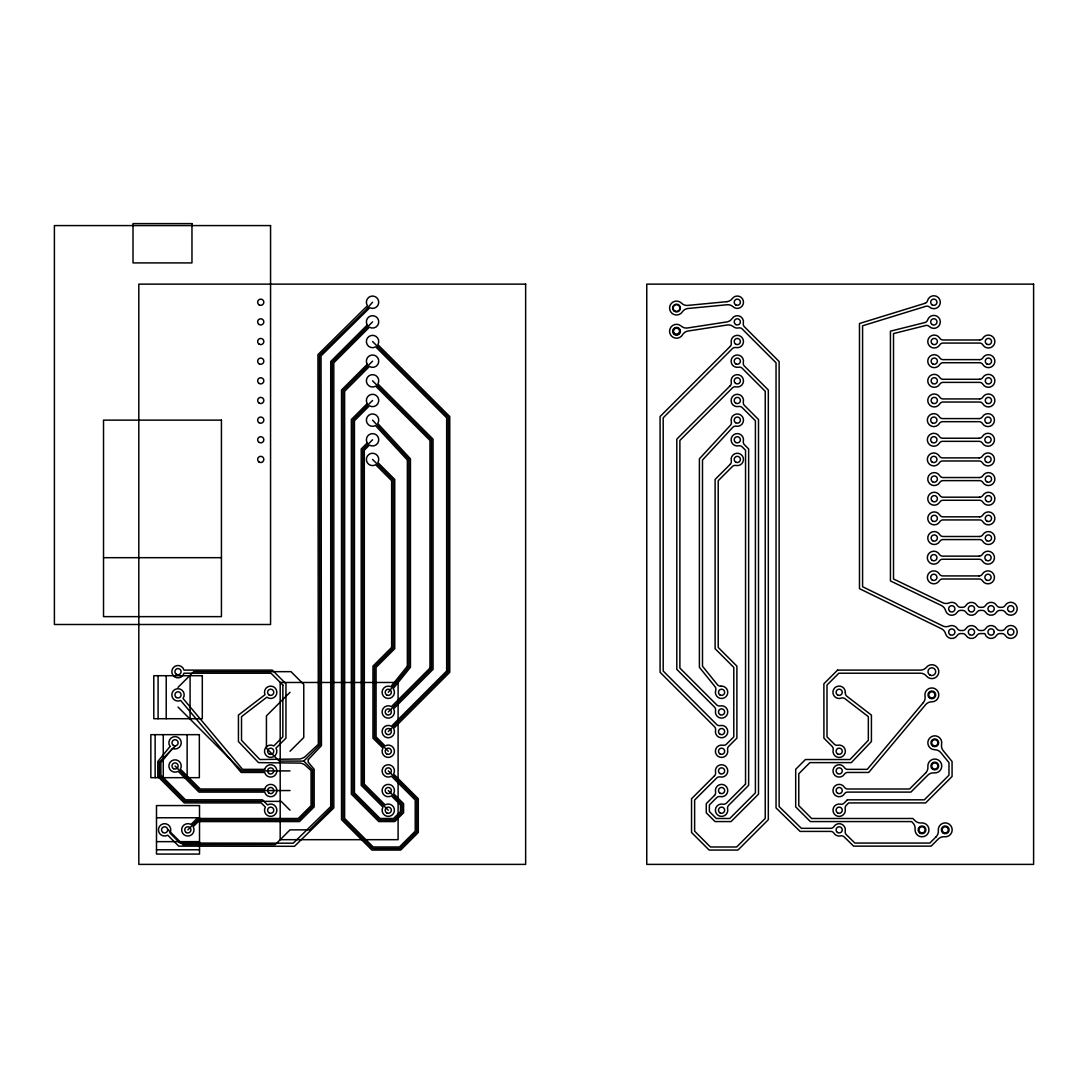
<?xml version="1.0" encoding="UTF-8"?>
<svg xmlns="http://www.w3.org/2000/svg" width="1088" height="1088" viewBox="0 0 1088 1088"><rect width="100%" height="100%" fill="white"/><g stroke="black" fill="none" stroke-linecap="round" stroke-linejoin="round"><path stroke-width="1.5" d="M388.28 692.294L408.911 666.754L408.911 459.435L372.558 420.131M372.558 302.219L365.677 310.08L319.491 355.273L319.886 744.967L303.77 761.083L279.208 761.083L266.438 748.299L266.438 715.877L290.02 692.294M372.558 321.871L332.262 362.154L332.262 807.255L309.672 829.858L290.02 829.858L275.278 844.601L182.92 844.601L168.178 829.858M372.558 361.175L343.074 390.646L343.074 819.046L372.558 848.531L400.058 848.531L416.772 831.817L416.772 799.394L388.28 770.902M372.558 400.479L352.906 420.131L352.906 793.506L379.426 820.039L394.169 820.039L402.03 812.178L402.03 804.318L388.28 790.554M372.558 439.783L362.766 449.575L362.766 784.693L388.28 810.206M178.01 687.385L193.732 671.663L290.999 671.663L303.77 684.434L303.77 737.501L290.02 751.25M175.059 746.341L159.338 762.062L159.338 775.812L184.878 801.366L281.18 801.366L290.02 810.206M187.83 829.858L197.662 820.039L298.86 820.039L312.61 806.276L312.61 769.923L303.77 761.083M388.28 711.946L431.501 668.712L431.501 439.783L372.558 380.827M388.28 731.598L448.215 671.663L448.215 417.18L372.558 341.523M721.113 686.134L721.575 686.106A6.188 6.188 0 0 1 727.736 692.961A6.188 6.188 0 0 1 720.256 698.346A6.188 6.188 0 0 1 715.714 690.336A3.862 3.862 0 0 0 715.047 686.678L699.394 667.298L699.394 458.823L730.415 425.299A3.862 3.862 0 0 0 731.313 421.695A6.188 6.188 0 0 1 736.617 413.984A6.188 6.188 0 0 1 743.485 420.335A6.188 6.188 0 0 1 736.209 426.224A3.862 3.862 0 0 0 732.686 427.407L702.494 460.034L702.494 666.21L717.454 684.733A3.862 3.862 0 0 0 720.895 686.147M103.523 557.682L221.435 557.682M290.02 770.902L241.876 770.902L178.01 707.037M290.02 790.554L199.621 790.554L175.059 765.993M156.495 817.768L199.512 817.768M156.495 841.65L199.512 841.65M156.495 849.782L199.512 849.782M372.558 459.435L393.19 480.066L393.19 648.081L374.517 666.754L374.517 737.501L388.28 751.25M190.087 675.702L190.087 718.719M187.136 734.658L187.136 777.675M166.219 675.702L166.219 718.719M163.268 734.658L163.268 777.675M158.086 675.702L158.086 718.719M155.135 734.658L155.135 777.675M282.866 685.073L282.839 736.862L273.809 745.919A6.188 6.188 0 0 0 264.588 750.162A6.188 6.188 0 0 0 271.782 757.343A6.188 6.188 0 0 0 275.998 748.095L285.94 738.14L285.967 683.794L272.286 670.113L183.994 670.113A6.188 6.188 0 0 0 174.474 666.59A6.188 6.188 0 0 0 174.474 676.75A6.188 6.188 0 0 0 183.994 673.214L271.007 673.214L282.866 685.073M845.362 692.294L845.349 692.702A3.876 3.876 0 0 0 846.845 696.238L871.42 715.115L871.42 741.54L851.346 762.62L809.866 762.62L798.782 773.772L798.782 805.637L811.634 818.489L912.832 818.489L915.062 820.706A7.738 7.738 0 0 0 921.318 822.936A6.963 6.963 0 0 1 928.975 829.627A6.963 6.963 0 0 1 921.781 836.822A6.963 6.963 0 0 1 915.09 829.151A7.738 7.738 0 0 0 912.873 822.895L911.554 821.576L810.356 821.576L795.695 806.915L795.695 769.284L805.433 759.533L850.014 759.533L868.333 740.302L868.333 716.638L844.954 698.686A3.862 3.862 0 0 0 841.282 698.115A6.215 6.215 0 0 1 833.082 693.722A6.215 6.215 0 0 1 838.399 686.106A6.215 6.215 0 0 1 845.335 692.281M308.366 759.519L308.258 759.914A5.1 5.1 0 0 0 308.258 762.239L314.16 769.284L314.16 806.915L299.499 821.576L198.302 821.576L193.161 826.717A6.188 6.188 0 0 1 189.978 835.666A6.188 6.188 0 0 1 181.737 830.946A6.188 6.188 0 0 1 187.83 823.67A6.229 6.229 0 0 1 190.971 824.527L197.01 818.489L298.221 818.489L311.073 805.637L311.073 770.562L304.518 764.674A16.674 16.674 0 0 0 300.723 763.11L258.509 762.62L238.435 741.54L238.435 715.115L264.982 694.729A6.188 6.188 0 0 1 270.382 686.106A6.188 6.188 0 0 1 276.583 694.171A6.188 6.188 0 0 1 266.873 697.177L241.522 716.638L241.522 740.302L259.842 759.533L300.098 758.975A26.071 26.071 0 0 0 304.49 757.207L318.335 744.328L317.941 354.634L367.445 305.714A6.188 6.188 0 0 1 371.049 296.222A6.188 6.188 0 0 1 378.706 302.899A6.188 6.188 0 0 1 369.784 307.754L321.042 355.926L321.436 745.606L308.366 759.519M407.361 666.21L390.837 686.664A6.188 6.188 0 0 0 382.106 691.859A6.188 6.188 0 0 0 390.007 698.238A6.188 6.188 0 0 0 393.244 688.609L410.448 667.298L410.448 458.823L377.754 423.477A6.188 6.188 0 0 0 373.878 414.079A6.188 6.188 0 0 0 366.425 420.988A6.188 6.188 0 0 0 375.482 425.585L407.361 460.034L407.361 666.21M170.068 746.45L157.787 761.505L157.787 776.465L184.239 802.917L261.188 802.917L265.35 807.065A6.188 6.188 0 0 0 269.579 816.299A6.188 6.188 0 0 0 276.774 809.118A6.188 6.188 0 0 0 267.526 804.875L262.48 799.816L185.518 799.816L160.888 775.173L160.888 762.606L172.475 748.408A6.188 6.188 0 0 0 181.234 743.254A6.188 6.188 0 0 0 173.359 736.834A6.188 6.188 0 0 0 170.068 746.45M923.331 702.603L867.258 769.352L847.647 769.352A3.862 3.862 0 0 1 844.397 767.57A6.188 6.188 0 0 0 835.122 766.224A6.188 6.188 0 0 0 835.122 775.581A6.188 6.188 0 0 0 844.397 774.234A3.862 3.862 0 0 1 847.647 772.453L868.7 772.453L925.698 704.602A7.738 7.738 0 0 1 931.736 701.842A6.963 6.963 0 0 0 938.794 694.511A6.963 6.963 0 0 0 931.015 687.97A6.963 6.963 0 0 0 925.004 696.184A7.738 7.738 0 0 1 923.331 702.603M367.227 325.013L330.725 361.515L330.725 806.602L293.257 843.2L179.996 843.05L169.946 833A6.188 6.188 0 0 0 165.716 823.766A6.188 6.188 0 0 0 158.522 830.946A6.188 6.188 0 0 0 167.77 835.19L178.718 846.138L294.508 846.301L333.812 807.908L333.812 362.794L369.403 327.202A6.188 6.188 0 0 0 378.651 322.959A6.188 6.188 0 0 0 371.457 315.778A6.188 6.188 0 0 0 367.227 325.013M367.227 364.317L341.523 390.007L341.523 819.686L371.906 850.068L400.71 850.068L418.309 832.47L418.309 798.755L393.611 774.044A6.188 6.188 0 0 0 389.368 764.81A6.188 6.188 0 0 0 382.187 772.004A6.188 6.188 0 0 0 391.422 776.234L415.222 800.034L415.222 831.178L399.418 846.981L373.198 846.981L344.624 818.407L344.624 391.299L369.403 366.506A6.188 6.188 0 0 0 378.651 362.263A6.188 6.188 0 0 0 371.457 355.082A6.188 6.188 0 0 0 367.227 364.317M367.227 403.621L351.356 419.492L351.356 794.145L378.787 821.576L394.808 821.576L403.58 812.818L403.58 803.665L393.611 793.696A6.188 6.188 0 0 0 389.368 784.462A6.188 6.188 0 0 0 382.187 791.642A6.188 6.188 0 0 0 391.422 795.886L400.479 804.957L400.479 811.526L393.53 818.489L380.066 818.489L354.443 792.866L354.443 420.77L369.403 405.81A6.188 6.188 0 0 0 378.651 401.567A6.188 6.188 0 0 0 371.457 394.386A6.188 6.188 0 0 0 367.227 403.621M367.227 442.925L361.216 448.936L361.216 785.332L382.935 807.065A6.188 6.188 0 0 0 387.178 816.299A6.188 6.188 0 0 0 394.359 809.118A6.188 6.188 0 0 0 385.125 804.875L364.303 784.054L364.303 450.214L369.403 445.114A6.188 6.188 0 0 0 378.651 440.871A6.188 6.188 0 0 0 371.457 433.69A6.188 6.188 0 0 0 367.227 442.925M391.639 647.442L372.966 666.114L372.966 738.14L382.935 748.109A6.188 6.188 0 0 0 387.178 757.343A6.188 6.188 0 0 0 394.359 750.162A6.188 6.188 0 0 0 385.125 745.919L376.067 736.862L376.067 667.393L394.74 648.72L394.74 479.427L377.89 462.577A6.188 6.188 0 0 0 373.646 453.342A6.188 6.188 0 0 0 366.466 460.523A6.188 6.188 0 0 0 375.7 464.766L391.639 480.706L391.639 647.442M730.211 346.419L660.09 416.541L660.09 672.302L714.49 726.702A3.862 3.862 0 0 1 715.537 730.266A6.188 6.188 0 0 0 721.126 737.773A6.188 6.188 0 0 0 727.75 731.15A6.188 6.188 0 0 0 720.242 725.56A3.862 3.862 0 0 1 716.679 724.513L663.19 671.024L663.19 417.819L732.401 348.609A3.862 3.862 0 0 1 735.964 347.562A6.188 6.188 0 0 0 743.471 341.972A6.188 6.188 0 0 0 736.848 335.349A6.188 6.188 0 0 0 731.258 342.856A3.862 3.862 0 0 1 730.211 346.419M429.964 668.073L391.422 706.615A6.188 6.188 0 0 0 382.187 710.858A6.188 6.188 0 0 0 389.368 718.039A6.188 6.188 0 0 0 393.611 708.805L433.051 669.365L433.051 439.144L377.89 383.969A6.188 6.188 0 0 0 373.646 374.734A6.188 6.188 0 0 0 366.466 381.915A6.188 6.188 0 0 0 375.7 386.158L429.964 440.422L429.964 668.073M730.211 385.723L676.804 439.144L676.804 669.365L714.49 707.05A3.862 3.862 0 0 1 715.537 710.614A6.188 6.188 0 0 0 721.126 718.121A6.188 6.188 0 0 0 727.75 711.498A6.188 6.188 0 0 0 720.242 705.908A3.862 3.862 0 0 1 716.679 704.861L679.891 668.073L679.891 440.422L732.401 387.913A3.862 3.862 0 0 1 735.964 386.866A6.188 6.188 0 0 0 743.471 381.276A6.188 6.188 0 0 0 736.848 374.653A6.188 6.188 0 0 0 731.258 382.16A3.862 3.862 0 0 1 730.211 385.723M446.665 671.024L391.422 726.267A6.188 6.188 0 0 0 382.187 730.51A6.188 6.188 0 0 0 389.368 737.691A6.188 6.188 0 0 0 393.611 728.457L449.752 672.302L449.752 416.541L377.89 344.665A6.188 6.188 0 0 0 373.646 335.43A6.188 6.188 0 0 0 366.466 342.611A6.188 6.188 0 0 0 375.7 346.854L446.665 417.819L446.665 671.024M730.211 464.331L715.115 479.427L715.115 648.72L733.788 667.393L733.788 736.862L726.471 744.165A3.862 3.862 0 0 1 722.908 745.212A6.188 6.188 0 0 0 715.401 750.802A6.188 6.188 0 0 0 722.024 757.425A6.188 6.188 0 0 0 727.627 749.918A3.862 3.862 0 0 1 728.661 746.354L736.889 738.14L736.889 666.114L718.216 647.442L718.216 480.706L732.401 466.521A3.862 3.862 0 0 1 735.964 465.474A6.188 6.188 0 0 0 743.471 459.884A6.188 6.188 0 0 0 736.848 453.261A6.188 6.188 0 0 0 731.258 460.768A3.862 3.862 0 0 1 730.211 464.331M714.49 775.798L691.533 798.755L691.533 832.47L709.145 850.068L737.936 850.068L768.318 819.686L768.318 390.007L744.382 366.071A3.862 3.862 0 0 1 743.349 362.508A6.188 6.188 0 0 0 737.746 355.001A6.188 6.188 0 0 0 731.122 361.624A6.188 6.188 0 0 0 738.63 367.214A3.862 3.862 0 0 1 742.193 368.261L765.231 391.299L765.231 818.407L736.658 846.981L710.423 846.981L694.634 831.178L694.634 800.034L716.679 777.988A3.862 3.862 0 0 1 720.242 776.954A6.188 6.188 0 0 0 727.75 771.351A6.188 6.188 0 0 0 721.126 764.728A6.188 6.188 0 0 0 715.537 772.235A3.862 3.862 0 0 1 714.49 775.798M837.57 670.113L823.888 683.794L823.915 738.14L832.102 746.341A3.862 3.862 0 0 1 833.136 749.918A6.188 6.188 0 0 0 838.726 757.425A6.188 6.188 0 0 0 845.349 750.815A6.188 6.188 0 0 0 837.855 745.212A3.862 3.862 0 0 1 834.292 744.165L827.016 736.862L826.989 685.073L838.848 673.214L920.448 673.214A7.738 7.738 0 0 1 926.446 676.07A6.963 6.963 0 0 0 936.605 676.75A6.963 6.963 0 0 0 936.605 666.577A6.963 6.963 0 0 0 926.446 667.27A7.738 7.738 0 0 1 920.448 670.113L837.57 670.113M714.49 795.45L706.275 803.665L706.275 812.818L715.047 821.576L731.068 821.576L758.499 794.145L758.499 419.492L744.382 405.375A3.862 3.862 0 0 1 743.349 401.812A6.188 6.188 0 0 0 737.746 394.305A6.188 6.188 0 0 0 731.122 400.928A6.188 6.188 0 0 0 738.63 406.518A3.862 3.862 0 0 1 742.193 407.565L755.398 420.77L755.398 792.866L729.776 818.489L716.326 818.489L709.376 811.526L709.376 804.957L716.679 797.64A3.862 3.862 0 0 1 720.242 796.606A6.188 6.188 0 0 0 727.75 791.003A6.188 6.188 0 0 0 721.126 784.38A6.188 6.188 0 0 0 715.537 791.887A3.862 3.862 0 0 1 714.49 795.45M745.538 784.054L726.471 803.121A3.862 3.862 0 0 1 722.908 804.168A6.188 6.188 0 0 0 715.401 809.758A6.188 6.188 0 0 0 722.024 816.381A6.188 6.188 0 0 0 727.627 808.874A3.862 3.862 0 0 1 728.661 805.31L748.639 785.332L748.639 448.936L744.382 444.679A3.862 3.862 0 0 1 743.349 441.116A6.188 6.188 0 0 0 737.746 433.609A6.188 6.188 0 0 0 731.122 440.232A6.188 6.188 0 0 0 738.63 445.822A3.862 3.862 0 0 1 742.193 446.869L745.538 450.214L745.538 784.054M847.375 799.816L844.07 803.121A3.862 3.862 0 0 1 840.507 804.168A6.188 6.188 0 0 0 833 809.758A6.188 6.188 0 0 0 839.623 816.381A6.188 6.188 0 0 0 845.226 808.874A3.862 3.862 0 0 1 846.26 805.31L848.667 802.917L925.616 802.917L952.068 776.465L952.068 761.505L943.201 750.638A7.738 7.738 0 0 1 941.61 744.192A6.963 6.963 0 0 0 935.734 735.882A6.963 6.963 0 0 0 927.846 742.315A6.963 6.963 0 0 0 934.796 749.741A7.738 7.738 0 0 1 940.794 752.597L948.967 762.606L948.967 775.173L924.324 799.816L847.375 799.816M925.643 772.956L909.595 789.004L847.647 789.004A3.862 3.862 0 0 1 844.397 787.222A6.188 6.188 0 0 0 835.122 785.862A6.188 6.188 0 0 0 835.122 795.233A6.188 6.188 0 0 0 844.397 793.886A3.862 3.862 0 0 1 847.647 792.105L910.874 792.105L927.833 775.146A7.738 7.738 0 0 1 934.089 772.915A6.963 6.963 0 0 0 941.759 766.224A6.963 6.963 0 0 0 934.565 759.03A6.963 6.963 0 0 0 927.874 766.7A7.738 7.738 0 0 1 925.643 772.956M936.074 836.822L929.859 843.05L854.896 843.05L846.314 834.673A3.862 3.862 0 0 1 845.24 831.123A6.188 6.188 0 0 0 833.966 826.526A3.862 3.862 0 0 1 830.702 828.322L801.353 828.322L779.13 806.602L779.13 361.515L744.382 326.767A3.862 3.862 0 0 1 743.349 323.204A6.188 6.188 0 0 0 732.115 318.498A7.738 7.738 0 0 1 726.811 321.926L687.562 327.978A7.738 7.738 0 0 1 681.197 326.074A6.963 6.963 0 0 0 671.065 326.944A6.963 6.963 0 0 0 672.615 337.008A6.963 6.963 0 0 0 682.543 334.778A7.738 7.738 0 0 1 688.038 331.038L727.274 324.986A7.738 7.738 0 0 1 733.366 326.658A6.188 6.188 0 0 0 738.63 327.923A3.862 3.862 0 0 1 742.193 328.957L776.043 362.794L776.043 807.908L800.102 831.409L830.702 831.409A3.862 3.862 0 0 1 833.966 833.19A6.188 6.188 0 0 0 840.575 835.897A3.862 3.862 0 0 1 844.152 836.89L853.631 846.138L931.138 846.138L938.264 839.011A7.738 7.738 0 0 1 944.52 836.781A6.963 6.963 0 0 0 952.19 830.09A6.963 6.963 0 0 0 944.996 822.895A6.963 6.963 0 0 0 938.305 830.566A7.738 7.738 0 0 1 936.074 836.822M924.95 303.334L859.479 323.503L859.479 588.662L941.446 628.728A7.738 7.738 0 0 1 945.526 633.692A6.474 6.474 0 0 0 957.29 635.433A3.862 3.862 0 0 1 960.582 633.597L962.635 633.597A3.862 3.862 0 0 1 965.926 635.433A6.474 6.474 0 0 0 976.942 635.433A3.862 3.862 0 0 1 980.234 633.597L984.817 633.597A6.474 6.474 0 0 0 996.581 635.419A3.862 3.862 0 0 1 999.858 633.597L1001.994 633.597A3.862 3.862 0 0 1 1005.258 635.406A6.474 6.474 0 0 0 1015.009 636.82A6.474 6.474 0 0 0 1014.886 626.974A6.474 6.474 0 0 0 1005.176 628.619A3.862 3.862 0 0 1 1001.858 630.51L999.94 630.51A3.862 3.862 0 0 1 996.635 628.633A6.474 6.474 0 0 0 985.538 628.633A3.862 3.862 0 0 1 982.233 630.51L980.274 630.51A3.862 3.862 0 0 1 976.97 628.646A6.474 6.474 0 0 0 965.899 628.646A3.862 3.862 0 0 1 962.594 630.51L960.622 630.51A3.862 3.862 0 0 1 957.318 628.646A6.474 6.474 0 0 0 949.212 626.076A7.738 7.738 0 0 1 942.752 625.926L862.58 586.731L862.58 325.788L925.861 306.299A3.862 3.862 0 0 1 929.56 307.088A6.474 6.474 0 0 0 939.311 305.687A6.474 6.474 0 0 0 936.401 296.276A6.474 6.474 0 0 0 927.561 300.601A3.862 3.862 0 0 1 924.95 303.334M924.909 322.524L890.433 331.174L890.433 580.924L941.419 605.526A7.738 7.738 0 0 1 945.526 610.49A6.474 6.474 0 0 0 957.29 612.231A3.862 3.862 0 0 1 960.582 610.395L962.649 610.395A3.862 3.862 0 0 1 965.926 612.231A6.474 6.474 0 0 0 976.942 612.231A3.862 3.862 0 0 1 980.234 610.395L982.314 610.395A3.862 3.862 0 0 1 985.592 612.218A6.474 6.474 0 0 0 996.581 612.218A3.862 3.862 0 0 1 999.858 610.395L1001.994 610.395A3.862 3.862 0 0 1 1005.258 612.204A6.474 6.474 0 0 0 1015.009 613.605A6.474 6.474 0 0 0 1014.886 603.758A6.474 6.474 0 0 0 1005.176 605.418A3.862 3.862 0 0 1 1001.844 607.308L999.954 607.308A3.862 3.862 0 0 1 996.635 605.431A6.474 6.474 0 0 0 985.538 605.431A3.862 3.862 0 0 1 982.219 607.308L980.274 607.308A3.862 3.862 0 0 1 976.97 605.445A6.474 6.474 0 0 0 965.899 605.445A3.862 3.862 0 0 1 962.594 607.308L960.622 607.308A3.862 3.862 0 0 1 957.318 605.445A6.474 6.474 0 0 0 949.198 602.874A7.738 7.738 0 0 1 942.766 602.738L893.52 578.979L893.52 333.581L925.657 325.516A3.862 3.862 0 0 1 929.302 326.509A6.474 6.474 0 0 0 939.121 325.625A6.474 6.474 0 0 0 936.714 316.064A6.474 6.474 0 0 0 927.656 319.926A3.862 3.862 0 0 1 924.909 322.524M726.825 301.675L687.738 305.415A7.738 7.738 0 0 1 681.496 303.144A6.963 6.963 0 0 0 671.323 303.43A6.963 6.963 0 0 0 672.289 313.562A6.963 6.963 0 0 0 682.326 311.902A7.738 7.738 0 0 1 688.024 308.489L727.11 304.749A7.738 7.738 0 0 1 733.094 306.762A6.188 6.188 0 0 0 742.002 306.245A6.188 6.188 0 0 0 741.146 297.378A6.188 6.188 0 0 0 732.319 298.547A7.738 7.738 0 0 1 726.825 301.675M191.964 223.611L133.008 223.611L133.008 262.915L191.964 262.915L191.964 223.611M270.558 225.583L54.4 225.583L54.4 624.498L270.558 624.498L270.558 225.583M525.64 284.131L138.815 284.131L138.815 864.389L525.64 864.389L525.64 284.131M1033.6 284.131L646.762 284.131L646.762 864.389L1033.6 864.389L1033.6 284.131M979.567 339.973L943.065 339.973A3.862 3.862 0 0 1 939.76 338.137A6.487 6.487 0 0 0 930.022 336.6A6.487 6.487 0 0 0 930.022 346.46A6.487 6.487 0 0 0 939.76 344.91A3.862 3.862 0 0 1 943.065 343.074L979.567 343.074A3.862 3.862 0 0 1 982.872 344.91A6.487 6.487 0 0 0 992.61 346.46A6.487 6.487 0 0 0 992.61 336.6A6.487 6.487 0 0 0 982.872 338.137A3.862 3.862 0 0 1 979.567 339.973M979.567 359.625L943.065 359.625A3.862 3.862 0 0 1 939.76 357.789A6.487 6.487 0 0 0 930.022 356.238A6.487 6.487 0 0 0 930.022 366.098A6.487 6.487 0 0 0 939.76 364.562A3.862 3.862 0 0 1 943.065 362.726L979.567 362.726A3.862 3.862 0 0 1 982.872 364.562A6.487 6.487 0 0 0 992.61 366.098A6.487 6.487 0 0 0 992.61 356.238A6.487 6.487 0 0 0 982.872 357.789A3.862 3.862 0 0 1 979.567 359.625M979.567 379.277L943.065 379.277A3.862 3.862 0 0 1 939.76 377.427A6.487 6.487 0 0 0 930.022 375.89A6.487 6.487 0 0 0 930.022 385.75A6.487 6.487 0 0 0 939.76 384.214A3.862 3.862 0 0 1 943.065 382.378L979.567 382.378A3.862 3.862 0 0 1 982.872 384.214A6.487 6.487 0 0 0 992.61 385.75A6.487 6.487 0 0 0 992.61 375.89A6.487 6.487 0 0 0 982.872 377.427A3.862 3.862 0 0 1 979.567 379.277M979.567 398.929L943.065 398.929A3.862 3.862 0 0 1 939.76 397.079A6.487 6.487 0 0 0 930.022 395.542A6.487 6.487 0 0 0 930.022 405.402A6.487 6.487 0 0 0 939.76 403.866A3.862 3.862 0 0 1 943.065 402.03L979.567 402.03A3.862 3.862 0 0 1 982.872 403.866A6.487 6.487 0 0 0 992.61 405.402A6.487 6.487 0 0 0 992.61 395.542A6.487 6.487 0 0 0 982.872 397.079A3.862 3.862 0 0 1 979.567 398.929M979.146 418.581L942.643 418.581A3.862 3.862 0 0 1 939.338 416.731A6.487 6.487 0 0 0 929.601 415.194A6.487 6.487 0 0 0 929.601 425.054A6.487 6.487 0 0 0 939.338 423.518A3.862 3.862 0 0 1 942.643 421.682L979.146 421.682A3.862 3.862 0 0 1 982.437 423.518A6.487 6.487 0 0 0 992.188 425.054A6.487 6.487 0 0 0 992.188 415.194A6.487 6.487 0 0 0 982.437 416.731A3.862 3.862 0 0 1 979.146 418.581M221.435 420.131L103.523 420.131L103.523 616.638L221.435 616.638L221.435 420.131M979.146 438.233L942.643 438.233A3.862 3.862 0 0 1 939.338 436.383A6.487 6.487 0 0 0 929.601 434.846A6.487 6.487 0 0 0 929.601 444.706A6.487 6.487 0 0 0 939.338 443.17A3.862 3.862 0 0 1 942.643 441.334L979.146 441.334A3.862 3.862 0 0 1 982.437 443.17A6.487 6.487 0 0 0 992.188 444.706A6.487 6.487 0 0 0 992.188 434.846A6.487 6.487 0 0 0 982.437 436.383A3.862 3.862 0 0 1 979.146 438.233M979.146 457.885L942.643 457.885A3.862 3.862 0 0 1 939.338 456.035A6.487 6.487 0 0 0 929.601 454.498A6.487 6.487 0 0 0 929.601 464.358A6.487 6.487 0 0 0 939.338 462.822A3.862 3.862 0 0 1 942.643 460.972L979.146 460.972A3.862 3.862 0 0 1 982.437 462.822A6.487 6.487 0 0 0 992.188 464.358A6.487 6.487 0 0 0 992.188 454.498A6.487 6.487 0 0 0 982.437 456.035A3.862 3.862 0 0 1 979.146 457.885M979.567 477.537L943.065 477.537A3.862 3.862 0 0 1 939.76 475.687A6.487 6.487 0 0 0 930.022 474.15A6.487 6.487 0 0 0 930.022 484.01A6.487 6.487 0 0 0 939.76 482.474A3.862 3.862 0 0 1 943.065 480.624L979.567 480.624A3.862 3.862 0 0 1 982.872 482.474A6.487 6.487 0 0 0 992.61 484.01A6.487 6.487 0 0 0 992.61 474.15A6.487 6.487 0 0 0 982.872 475.687A3.862 3.862 0 0 1 979.567 477.537M979.567 497.189L943.065 497.189A3.862 3.862 0 0 1 939.76 495.339A6.487 6.487 0 0 0 930.022 493.802A6.487 6.487 0 0 0 930.022 503.662A6.487 6.487 0 0 0 939.76 502.126A3.862 3.862 0 0 1 943.065 500.276L979.567 500.276A3.862 3.862 0 0 1 982.872 502.126A6.487 6.487 0 0 0 992.61 503.662A6.487 6.487 0 0 0 992.61 493.802A6.487 6.487 0 0 0 982.872 495.339A3.862 3.862 0 0 1 979.567 497.189M979.567 516.841L943.065 516.841A3.862 3.862 0 0 1 939.76 514.991A6.487 6.487 0 0 0 930.022 513.454A6.487 6.487 0 0 0 930.022 523.314A6.487 6.487 0 0 0 939.76 521.778A3.862 3.862 0 0 1 943.065 519.928L979.567 519.928A3.862 3.862 0 0 1 982.872 521.778A6.487 6.487 0 0 0 992.61 523.314A6.487 6.487 0 0 0 992.61 513.454A6.487 6.487 0 0 0 982.872 514.991A3.862 3.862 0 0 1 979.567 516.841M979.567 536.493L943.065 536.493A3.862 3.862 0 0 1 939.76 534.643A6.487 6.487 0 0 0 930.022 533.106A6.487 6.487 0 0 0 930.022 542.966A6.487 6.487 0 0 0 939.76 541.43A3.862 3.862 0 0 1 943.065 539.58L979.567 539.58A3.862 3.862 0 0 1 982.872 541.43A6.487 6.487 0 0 0 992.61 542.966A6.487 6.487 0 0 0 992.61 533.106A6.487 6.487 0 0 0 982.872 534.643A3.862 3.862 0 0 1 979.567 536.493M979.146 556.145L942.643 556.145A3.862 3.862 0 0 1 939.338 554.295A6.487 6.487 0 0 0 929.601 552.758A6.487 6.487 0 0 0 929.601 562.618A6.487 6.487 0 0 0 939.338 561.082A3.862 3.862 0 0 1 942.643 559.232L979.146 559.232A3.862 3.862 0 0 1 982.437 561.082A6.487 6.487 0 0 0 992.188 562.618A6.487 6.487 0 0 0 992.188 552.758A6.487 6.487 0 0 0 982.437 554.295A3.862 3.862 0 0 1 979.146 556.145M979.078 575.919L942.711 575.919A3.862 3.862 0 0 1 939.393 574.029A6.487 6.487 0 0 0 929.669 572.356A6.487 6.487 0 0 0 929.533 582.216A6.487 6.487 0 0 0 939.298 580.815A3.862 3.862 0 0 1 942.562 579.006L979.227 579.006A3.862 3.862 0 0 1 982.491 580.815A6.487 6.487 0 0 0 992.256 582.216A6.487 6.487 0 0 0 992.106 572.356A6.487 6.487 0 0 0 982.396 574.029A3.862 3.862 0 0 1 979.078 575.919M202.3 675.702L153.789 675.702L153.789 718.719L202.3 718.719L202.3 675.702M398.099 682.475L280.187 682.475L280.187 839.678L398.099 839.678L398.099 682.475M199.349 734.658L150.838 734.658L150.838 777.675L199.349 777.675L199.349 734.658M264.683 769.352L242.597 769.352L183.042 698.469A6.188 6.188 0 0 0 179.615 688.894A6.188 6.188 0 0 0 171.836 695.436A6.188 6.188 0 0 0 180.676 700.454L241.155 772.453L264.683 772.453A6.188 6.188 0 0 0 274.217 775.989A6.188 6.188 0 0 0 274.217 765.83A6.188 6.188 0 0 0 264.683 769.352M264.683 789.004L200.26 789.004L180.39 769.134A6.188 6.188 0 0 0 176.147 759.9A6.188 6.188 0 0 0 168.966 767.081A6.188 6.188 0 0 0 178.201 771.324L198.982 792.105L264.683 792.105A6.188 6.188 0 0 0 274.217 795.627A6.188 6.188 0 0 0 274.203 785.468A6.188 6.188 0 0 0 264.683 789.004M199.512 805.569L156.495 805.569L156.495 854.08L199.512 854.08L199.512 805.569M994.228 632.019L994.228 631.978A3.142 3.142 0 0 0 991.086 628.837A3.142 3.142 0 0 0 987.945 631.978L987.945 632.019A3.142 3.142 0 0 0 991.086 635.161A3.142 3.142 0 0 0 994.228 632.019M674.37 334.451A3.862 3.862 0 0 0 680.394 331.527A3.862 3.862 0 0 0 674.846 327.774A3.862 3.862 0 0 0 674.37 334.451M674.37 311.25A3.862 3.862 0 0 0 680.394 308.312A3.862 3.862 0 0 0 674.846 304.558A3.862 3.862 0 0 0 674.37 311.25M919.85 833.068A3.862 3.862 0 0 0 925.874 830.144A3.862 3.862 0 0 0 920.326 826.39A3.862 3.862 0 0 0 919.85 833.068M943.296 833.204A3.862 3.862 0 0 0 949.103 829.858A3.862 3.862 0 0 0 943.296 826.513A3.862 3.862 0 0 0 943.296 833.204M932.865 769.338A3.862 3.862 0 0 0 938.658 765.993A3.862 3.862 0 0 0 932.865 762.647A3.862 3.862 0 0 0 932.865 769.338M932.865 746.137A3.862 3.862 0 0 0 938.658 742.778A3.862 3.862 0 0 0 932.865 739.432A3.862 3.862 0 0 0 932.865 746.137M929.914 675.009A3.862 3.862 0 0 0 935.721 671.663A3.862 3.862 0 0 0 929.914 668.318A3.862 3.862 0 0 0 929.914 675.009M929.914 698.224A3.862 3.862 0 0 0 935.721 694.878A3.862 3.862 0 0 0 929.914 691.519A3.862 3.862 0 0 0 929.914 698.224M674.846 334.179A3.386 3.386 0 0 0 679.918 331.255A3.386 3.386 0 0 0 674.846 328.318A3.386 3.386 0 0 0 674.846 334.179M674.995 333.934A3.101 3.101 0 0 0 679.633 331.255A3.101 3.101 0 0 0 674.995 328.576A3.101 3.101 0 0 0 674.995 333.934M674.642 310.842A3.386 3.386 0 0 0 679.905 308.285A3.386 3.386 0 0 0 675.063 304.994A3.386 3.386 0 0 0 674.642 310.842M259.189 363.854A3.101 3.101 0 0 0 263.84 361.175A3.101 3.101 0 0 0 259.189 358.496A3.101 3.101 0 0 0 259.189 363.854M259.189 403.158A3.101 3.101 0 0 0 263.84 400.479A3.101 3.101 0 0 0 259.189 397.8A3.101 3.101 0 0 0 259.189 403.158M259.189 344.202A3.101 3.101 0 0 0 263.84 341.523A3.101 3.101 0 0 0 259.189 338.844A3.101 3.101 0 0 0 259.189 344.202M258.998 461.992A3.101 3.101 0 0 0 263.826 459.653A3.101 3.101 0 0 0 259.393 456.647A3.101 3.101 0 0 0 258.998 461.992M258.998 383.384A3.101 3.101 0 0 0 263.826 381.045A3.101 3.101 0 0 0 259.393 378.039A3.101 3.101 0 0 0 258.998 383.384M258.998 422.688A3.101 3.101 0 0 0 263.826 420.349A3.101 3.101 0 0 0 259.393 417.343A3.101 3.101 0 0 0 258.998 422.688M258.998 442.34A3.101 3.101 0 0 0 263.826 440.001A3.101 3.101 0 0 0 259.393 436.995A3.101 3.101 0 0 0 258.998 442.34M258.998 304.79A3.101 3.101 0 0 0 263.826 302.437A3.101 3.101 0 0 0 259.393 299.431A3.101 3.101 0 0 0 258.998 304.79M258.998 324.442A3.101 3.101 0 0 0 263.826 322.089A3.101 3.101 0 0 0 259.393 319.083A3.101 3.101 0 0 0 258.998 324.442M930.294 697.558A3.101 3.101 0 0 0 934.946 694.878A3.101 3.101 0 0 0 930.294 692.199A3.101 3.101 0 0 0 930.294 697.558M1008.97 634.59A3.142 3.142 0 0 0 1013.88 632.21A3.142 3.142 0 0 0 1009.365 629.15A3.142 3.142 0 0 0 1008.97 634.59M950.014 634.658A3.142 3.142 0 0 0 954.924 632.291A3.142 3.142 0 0 0 950.409 629.231A3.142 3.142 0 0 0 950.014 634.658M969.666 634.658A3.142 3.142 0 0 0 974.576 632.291A3.142 3.142 0 0 0 970.061 629.231A3.142 3.142 0 0 0 969.666 634.658M1008.97 611.374A3.142 3.142 0 0 0 1013.88 609.008A3.142 3.142 0 0 0 1009.365 605.948A3.142 3.142 0 0 0 1008.97 611.374M989.318 611.415A3.142 3.142 0 0 0 994.228 609.049A3.142 3.142 0 0 0 989.713 605.989A3.142 3.142 0 0 0 989.318 611.415M950.014 611.456A3.142 3.142 0 0 0 954.924 609.076A3.142 3.142 0 0 0 950.409 606.016A3.142 3.142 0 0 0 950.014 611.456M969.666 611.456A3.142 3.142 0 0 0 974.576 609.076A3.142 3.142 0 0 0 970.061 606.016A3.142 3.142 0 0 0 969.666 611.456M986.313 579.999A3.142 3.142 0 0 0 991.127 577.456A3.142 3.142 0 0 0 986.517 574.559A3.142 3.142 0 0 0 986.313 579.999M986.313 560.347A3.142 3.142 0 0 0 991.127 557.804A3.142 3.142 0 0 0 986.517 554.907A3.142 3.142 0 0 0 986.313 560.347M986.313 462.101A3.142 3.142 0 0 0 991.127 459.544A3.142 3.142 0 0 0 986.517 456.647A3.142 3.142 0 0 0 986.313 462.101M986.313 442.449A3.142 3.142 0 0 0 991.127 439.892A3.142 3.142 0 0 0 986.517 436.995A3.142 3.142 0 0 0 986.313 442.449M986.313 422.797A3.142 3.142 0 0 0 991.127 420.24A3.142 3.142 0 0 0 986.517 417.357A3.142 3.142 0 0 0 986.313 422.797M986.748 540.695A3.142 3.142 0 0 0 991.562 538.152A3.142 3.142 0 0 0 986.938 535.255A3.142 3.142 0 0 0 986.748 540.695M986.748 521.043A3.142 3.142 0 0 0 991.562 518.5A3.142 3.142 0 0 0 986.938 515.603A3.142 3.142 0 0 0 986.748 521.043M986.748 501.391A3.142 3.142 0 0 0 991.562 498.848A3.142 3.142 0 0 0 986.938 495.951A3.142 3.142 0 0 0 986.748 501.391M986.748 481.753A3.142 3.142 0 0 0 991.562 479.196A3.142 3.142 0 0 0 986.938 476.299A3.142 3.142 0 0 0 986.748 481.753M986.748 403.145A3.142 3.142 0 0 0 991.562 400.588A3.142 3.142 0 0 0 986.938 397.705A3.142 3.142 0 0 0 986.748 403.145M986.748 383.493A3.142 3.142 0 0 0 991.562 380.936A3.142 3.142 0 0 0 986.938 378.053A3.142 3.142 0 0 0 986.748 383.493M986.748 363.841A3.142 3.142 0 0 0 991.562 361.284A3.142 3.142 0 0 0 986.938 358.401A3.142 3.142 0 0 0 986.748 363.841M986.748 344.189A3.142 3.142 0 0 0 991.562 341.632A3.142 3.142 0 0 0 986.938 338.749A3.142 3.142 0 0 0 986.748 344.189M932.593 344.189A3.142 3.142 0 0 0 937.394 341.632A3.142 3.142 0 0 0 932.783 338.749A3.142 3.142 0 0 0 932.593 344.189M932.593 363.841A3.142 3.142 0 0 0 937.394 361.284A3.142 3.142 0 0 0 932.783 358.401A3.142 3.142 0 0 0 932.593 363.841M932.593 383.493A3.142 3.142 0 0 0 937.394 380.936A3.142 3.142 0 0 0 932.783 378.053A3.142 3.142 0 0 0 932.593 383.493M932.593 403.145A3.142 3.142 0 0 0 937.394 400.588A3.142 3.142 0 0 0 932.783 397.705A3.142 3.142 0 0 0 932.593 403.145M932.593 481.753A3.142 3.142 0 0 0 937.394 479.196A3.142 3.142 0 0 0 932.783 476.299A3.142 3.142 0 0 0 932.593 481.753M932.593 501.391A3.142 3.142 0 0 0 937.394 498.848A3.142 3.142 0 0 0 932.783 495.951A3.142 3.142 0 0 0 932.593 501.391M932.593 521.043A3.142 3.142 0 0 0 937.394 518.5A3.142 3.142 0 0 0 932.783 515.603A3.142 3.142 0 0 0 932.593 521.043M932.593 540.695A3.142 3.142 0 0 0 937.394 538.152A3.142 3.142 0 0 0 932.783 535.255A3.142 3.142 0 0 0 932.593 540.695M932.158 324.537A3.142 3.142 0 0 0 936.972 321.994A3.142 3.142 0 0 0 932.362 319.097A3.142 3.142 0 0 0 932.158 324.537M932.158 422.797A3.142 3.142 0 0 0 936.972 420.24A3.142 3.142 0 0 0 932.362 417.357A3.142 3.142 0 0 0 932.158 422.797M932.158 442.449A3.142 3.142 0 0 0 936.972 439.892A3.142 3.142 0 0 0 932.362 436.995A3.142 3.142 0 0 0 932.158 442.449M932.158 462.101A3.142 3.142 0 0 0 936.972 459.544A3.142 3.142 0 0 0 932.362 456.647A3.142 3.142 0 0 0 932.158 462.101M932.158 560.347A3.142 3.142 0 0 0 936.972 557.804A3.142 3.142 0 0 0 932.362 554.907A3.142 3.142 0 0 0 932.158 560.347M932.158 579.999A3.142 3.142 0 0 0 936.972 577.456A3.142 3.142 0 0 0 932.362 574.559A3.142 3.142 0 0 0 932.158 579.999M932.158 304.885A3.142 3.142 0 0 0 936.972 302.342A3.142 3.142 0 0 0 932.362 299.445A3.142 3.142 0 0 0 932.158 304.885M837.447 832.429A3.101 3.101 0 0 0 842.262 830.09A3.101 3.101 0 0 0 837.828 827.084A3.101 3.101 0 0 0 837.447 832.429M720.025 812.886A3.101 3.101 0 0 0 724.676 810.206A3.101 3.101 0 0 0 720.025 807.527A3.101 3.101 0 0 0 720.025 812.886M720.038 773.582A3.101 3.101 0 0 0 724.676 770.902A3.101 3.101 0 0 0 720.038 768.223A3.101 3.101 0 0 0 720.038 773.582M735.746 363.854A3.101 3.101 0 0 0 740.398 361.175A3.101 3.101 0 0 0 735.746 358.496A3.101 3.101 0 0 0 735.746 363.854M720.038 793.234A3.101 3.101 0 0 0 724.676 790.554A3.101 3.101 0 0 0 720.038 787.875A3.101 3.101 0 0 0 720.038 793.234M735.746 403.158A3.101 3.101 0 0 0 740.398 400.479A3.101 3.101 0 0 0 735.746 397.8A3.101 3.101 0 0 0 735.746 403.158M837.624 753.93A3.101 3.101 0 0 0 842.275 751.25A3.101 3.101 0 0 0 837.624 748.571A3.101 3.101 0 0 0 837.624 753.93M837.624 812.886A3.101 3.101 0 0 0 842.275 810.206A3.101 3.101 0 0 0 837.624 807.527A3.101 3.101 0 0 0 837.624 812.886M933.246 745.457A3.101 3.101 0 0 0 937.897 742.778A3.101 3.101 0 0 0 933.246 740.098A3.101 3.101 0 0 0 933.246 745.457M720.038 734.278A3.101 3.101 0 0 0 724.676 731.598A3.101 3.101 0 0 0 720.038 728.919A3.101 3.101 0 0 0 720.038 734.278M735.57 344.08A3.101 3.101 0 0 0 740.384 341.741A3.101 3.101 0 0 0 735.95 338.735A3.101 3.101 0 0 0 735.57 344.08M720.038 753.93A3.101 3.101 0 0 0 724.676 751.25A3.101 3.101 0 0 0 720.038 748.571A3.101 3.101 0 0 0 720.038 753.93M735.746 462.114A3.101 3.101 0 0 0 740.398 459.435A3.101 3.101 0 0 0 735.746 456.756A3.101 3.101 0 0 0 735.746 462.114M720.038 714.626A3.101 3.101 0 0 0 724.676 711.946A3.101 3.101 0 0 0 720.038 709.267A3.101 3.101 0 0 0 720.038 714.626M735.57 383.384A3.101 3.101 0 0 0 740.384 381.045A3.101 3.101 0 0 0 735.95 378.039A3.101 3.101 0 0 0 735.57 383.384M720.038 694.974A3.101 3.101 0 0 0 724.676 692.294A3.101 3.101 0 0 0 720.038 689.615A3.101 3.101 0 0 0 720.038 694.974M735.57 422.688A3.101 3.101 0 0 0 740.384 420.349A3.101 3.101 0 0 0 735.95 417.343A3.101 3.101 0 0 0 735.57 422.688M837.624 793.234A3.101 3.101 0 0 0 842.275 790.554A3.101 3.101 0 0 0 837.624 787.875A3.101 3.101 0 0 0 837.624 793.234M933.246 768.672A3.101 3.101 0 0 0 937.897 765.993A3.101 3.101 0 0 0 933.246 763.314A3.101 3.101 0 0 0 933.246 768.672M837.624 773.582A3.101 3.101 0 0 0 842.275 770.902A3.101 3.101 0 0 0 837.624 768.223A3.101 3.101 0 0 0 837.624 773.582M735.746 442.462A3.101 3.101 0 0 0 740.398 439.783A3.101 3.101 0 0 0 735.746 437.104A3.101 3.101 0 0 0 735.746 442.462M735.746 304.898A3.101 3.101 0 0 0 740.398 302.219A3.101 3.101 0 0 0 735.746 299.54A3.101 3.101 0 0 0 735.746 304.898M920.475 832.538A3.101 3.101 0 0 0 925.113 829.858A3.101 3.101 0 0 0 920.475 827.179A3.101 3.101 0 0 0 920.475 832.538M837.624 694.974A3.101 3.101 0 0 0 842.275 692.294A3.101 3.101 0 0 0 837.624 689.615A3.101 3.101 0 0 0 837.624 694.974M735.746 324.55A3.101 3.101 0 0 0 740.398 321.871A3.101 3.101 0 0 0 735.746 319.192A3.101 3.101 0 0 0 735.746 324.55M943.69 832.538A3.101 3.101 0 0 0 948.328 829.858A3.101 3.101 0 0 0 943.69 827.179A3.101 3.101 0 0 0 943.69 832.538M386.73 773.582A3.101 3.101 0 0 0 391.367 770.902A3.101 3.101 0 0 0 386.73 768.223A3.101 3.101 0 0 0 386.73 773.582M386.73 793.234A3.101 3.101 0 0 0 391.367 790.554A3.101 3.101 0 0 0 386.73 787.875A3.101 3.101 0 0 0 386.73 793.234M269.13 753.93A3.101 3.101 0 0 0 273.768 751.25A3.101 3.101 0 0 0 269.13 748.571A3.101 3.101 0 0 0 269.13 753.93M176.27 674.234A3.101 3.101 0 0 0 181.098 671.881A3.101 3.101 0 0 0 176.65 668.875A3.101 3.101 0 0 0 176.27 674.234M269.13 812.886A3.101 3.101 0 0 0 273.768 810.206A3.101 3.101 0 0 0 269.13 807.527A3.101 3.101 0 0 0 269.13 812.886M173.509 745.457A3.101 3.101 0 0 0 178.146 742.778A3.101 3.101 0 0 0 173.509 740.098A3.101 3.101 0 0 0 173.509 745.457M386.73 734.278A3.101 3.101 0 0 0 391.367 731.598A3.101 3.101 0 0 0 386.73 728.919A3.101 3.101 0 0 0 386.73 734.278M386.73 753.93A3.101 3.101 0 0 0 391.367 751.25A3.101 3.101 0 0 0 386.73 748.571A3.101 3.101 0 0 0 386.73 753.93M386.539 714.517A3.101 3.101 0 0 0 391.354 712.178A3.101 3.101 0 0 0 386.92 709.172A3.101 3.101 0 0 0 386.539 714.517M386.73 694.974A3.101 3.101 0 0 0 391.367 692.294A3.101 3.101 0 0 0 386.73 689.615A3.101 3.101 0 0 0 386.73 694.974M269.13 793.234A3.101 3.101 0 0 0 273.768 790.554A3.101 3.101 0 0 0 269.13 787.875A3.101 3.101 0 0 0 269.13 793.234M173.509 768.672A3.101 3.101 0 0 0 178.146 765.993A3.101 3.101 0 0 0 173.509 763.314A3.101 3.101 0 0 0 173.509 768.672M269.13 773.582A3.101 3.101 0 0 0 273.768 770.902A3.101 3.101 0 0 0 269.13 768.223A3.101 3.101 0 0 0 269.13 773.582M176.46 697.558A3.101 3.101 0 0 0 181.098 694.878A3.101 3.101 0 0 0 176.46 692.199A3.101 3.101 0 0 0 176.46 697.558M386.73 812.886A3.101 3.101 0 0 0 391.367 810.206A3.101 3.101 0 0 0 386.73 807.527A3.101 3.101 0 0 0 386.73 812.886M186.279 832.538A3.101 3.101 0 0 0 190.93 829.858A3.101 3.101 0 0 0 186.279 827.179A3.101 3.101 0 0 0 186.279 832.538M268.94 694.865A3.101 3.101 0 0 0 273.768 692.526A3.101 3.101 0 0 0 269.321 689.52A3.101 3.101 0 0 0 268.94 694.865M163.078 832.538A3.101 3.101 0 0 0 167.715 829.858A3.101 3.101 0 0 0 163.078 827.179A3.101 3.101 0 0 0 163.078 832.538"/></g></svg>
